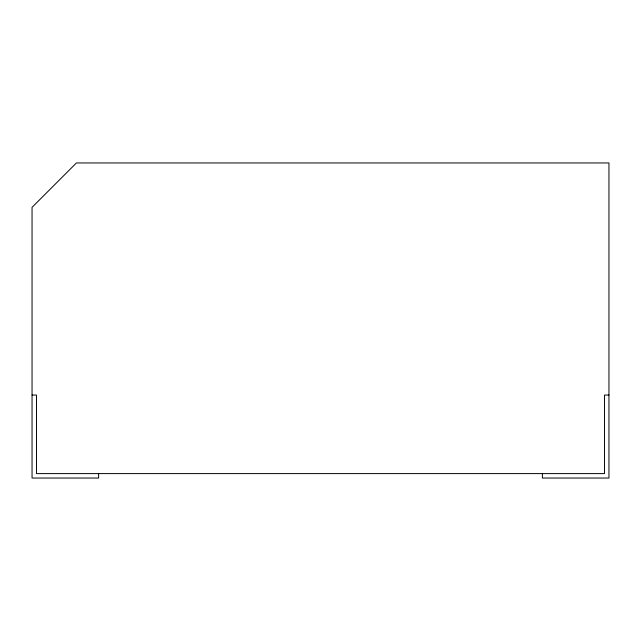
<?xml version="1.0" encoding="UTF-8"?>
<svg xmlns="http://www.w3.org/2000/svg" width="641" height="641" viewBox="0 0 641 641"><rect width="100%" height="100%" fill="white"/><g stroke="black" fill="none" stroke-linecap="round" stroke-linejoin="round"><path stroke-width="0.96" d="M32.05 395.056L36.489 395.056L36.489 473.603L604.511 473.603L604.511 395.056L608.95 395.056M542.382 473.603L542.382 478.042L608.95 478.042L608.95 162.958L76.423 162.958L32.05 207.339L32.05 478.042L98.618 478.042L98.618 473.603"/></g></svg>
